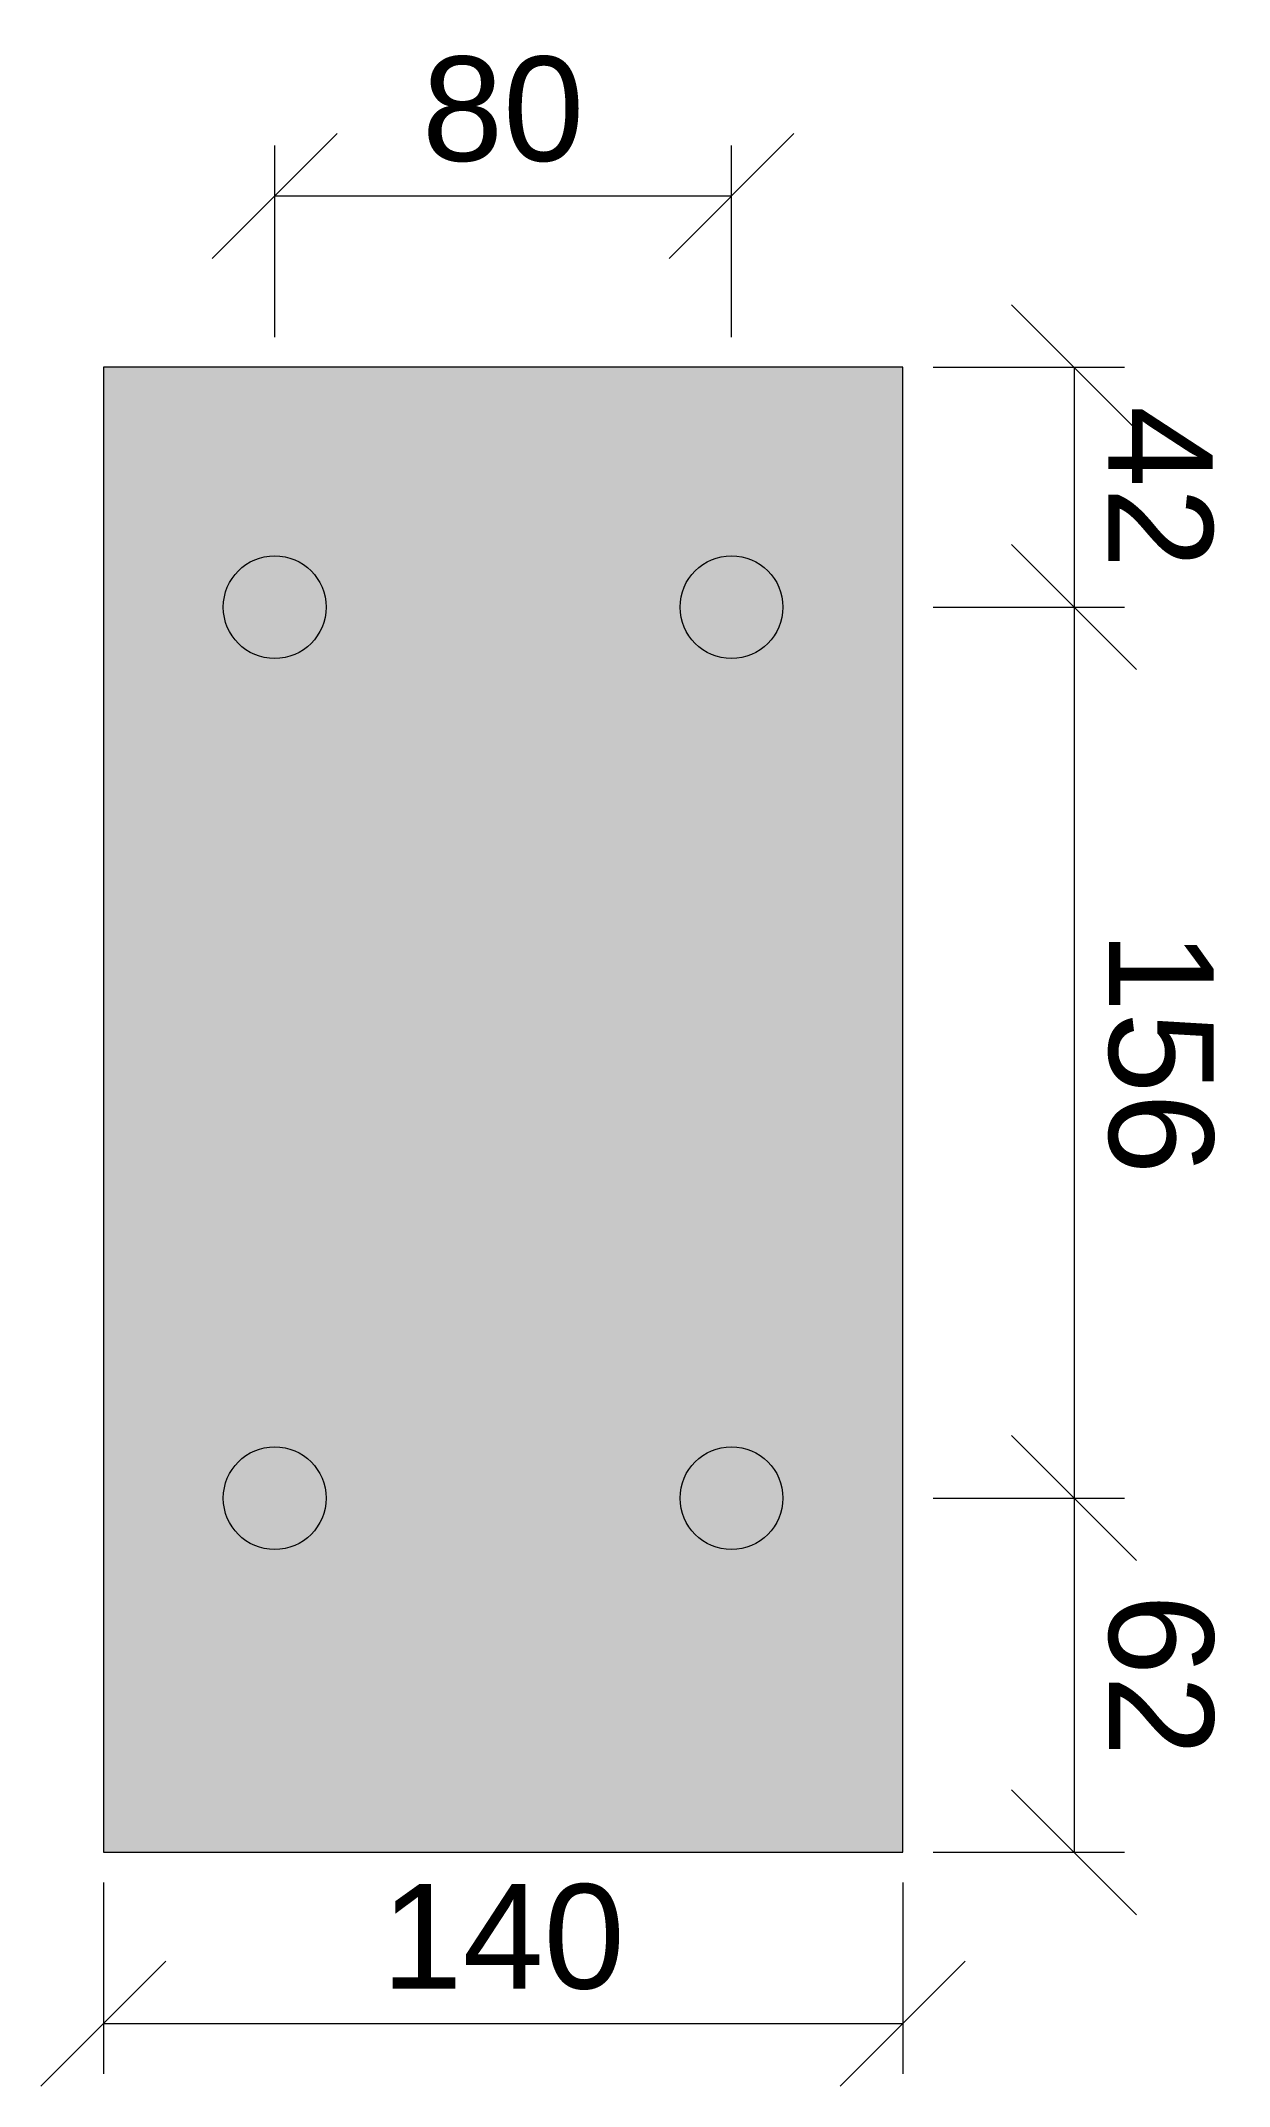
# Model space of a CAD drawing. Header units: millimetres. Extents: x -81 to 127, y -301 to 57.
import ezdxf

# ---------------------------------------------------------------- set-up
doc = ezdxf.new("R2010")
doc.units = ezdxf.units.MM
doc.header["$LTSCALE"] = 10
for name, color, linetype, lineweight, true_color in [('COTAS', 27, 'Continuous', 15, 0x333333), ('G-r_eplate', 253, 'Continuous', 20, 0x848f9a), ('G-void', 27, 'Continuous', 20, 0x333333)]:
    doc.layers.add(name, color=color, linetype=linetype, lineweight=lineweight, true_color=true_color)
doc.styles.add('ESTANDAR', font='arial.ttf')
doc.dimstyles.new('COTAS_1-10', dxfattribs={"dimscale": 10, "dimtxt": 1.8288, "dimasz": 2, "dimexe": 0.881944, "dimexo": 0.529167, "dimgap": 0.6, "dimtad": 1, "dimdec": 0, "dimtxsty": 'ESTANDAR', "dimtsz": 1.094317, "dimcen": 2.5, "dimclrd": 8, "dimclre": 8, "dimclrt": 250, "dimazin": 3, "dimtfac": 1, "dimtmove": 0, "dimatfit": 3, "dimlwd": 15, "dimlwe": 13})

msp = doc.modelspace()

# ---------------------------------------------------------------- hatches: boundary and pattern name
at = {"layer": 'G-r_eplate', "true_color": 0xe5ebf1}
msp.add_hatch(color=7, dxfattribs=at).paths.add_polyline_path([(-70, -260), (70, -260), (70, 0), (-70, 0)])
at = {"layer": 'G-void', "true_color": 0xffffff}
h = msp.add_hatch(color=7, dxfattribs=at)
edge = h.paths.add_edge_path()
edge.add_arc((-40, -42), 9, 0, 360)
h = msp.add_hatch(color=7, dxfattribs=at)
edge = h.paths.add_edge_path()
edge.add_arc((40, -42), 9, 0, 360)
h = msp.add_hatch(color=7, dxfattribs=at)
edge = h.paths.add_edge_path()
edge.add_arc((-40, -198), 9, 0, 360)
h = msp.add_hatch(color=7, dxfattribs=at)
edge = h.paths.add_edge_path()
edge.add_arc((40, -198), 9, 0, 360)

# ---------------------------------------------------------------- linework, layer by layer
at = {"layer": 'G-r_eplate'}
msp.add_lwpolyline([(-70, -260), (70, -260), (70, 0), (-70, 0)], close=True, dxfattribs=at)
at = {"layer": 'G-void'}
for centre in [(-40, -42), (40, -42), (-40, -198), (40, -198)]:
    msp.add_circle(centre, 9, dxfattribs=at)

# ---------------------------------------------------------------- dimensions: what is measured, and where the dimension line sits
at = {"layer": 'COTAS'}
for base, p1, p2 in [((-40, 30), (-40, 0), (40, 0)), ((-70, -290), (-70, -260), (70, -260))]:
    msp.add_linear_dim(base=base, p1=p1, p2=p2, dimstyle='COTAS_1-10', dxfattribs=at).render()
for base, p1, p2 in [((100, 0), (70, 0), (70, -42)), ((100, -42), (70, -42), (70, -198)), ((100, -198), (70, -198), (70, -260))]:
    msp.add_linear_dim(base=base, p1=p1, p2=p2, angle=270, dimstyle='COTAS_1-10', dxfattribs=at).render()

doc.saveas('drawing.dxf')
